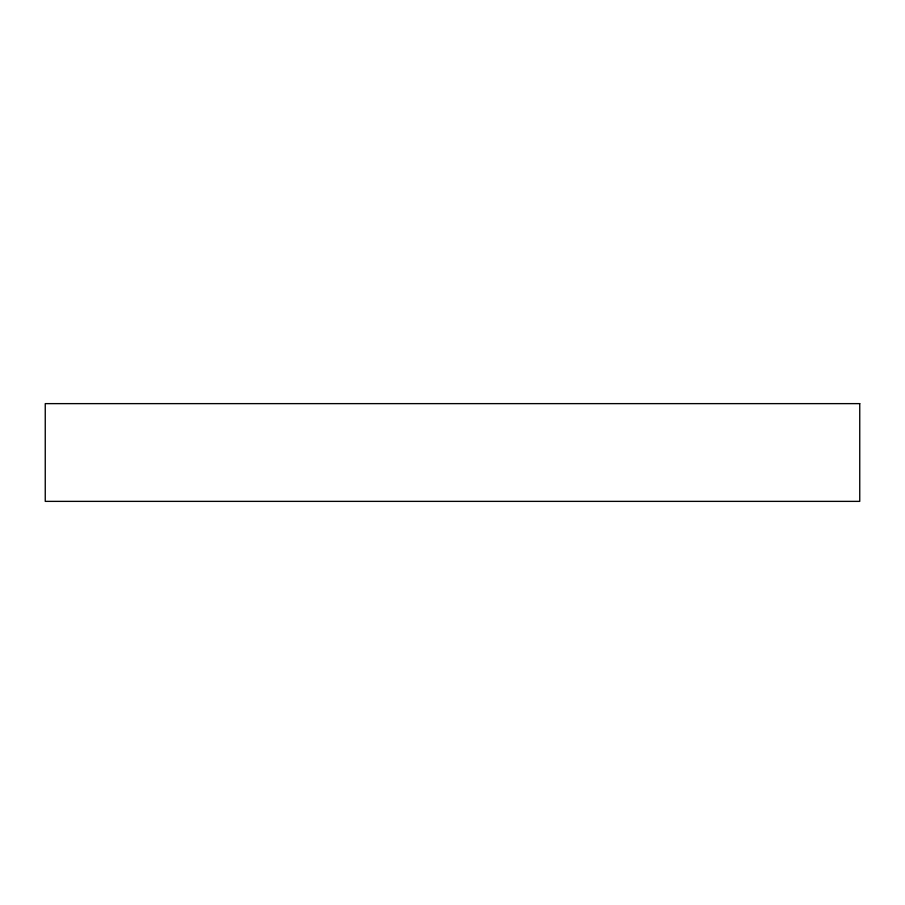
<?xml version="1.0" encoding="UTF-8"?>
<svg xmlns="http://www.w3.org/2000/svg" width="905" height="905" viewBox="0 0 905 905"><rect width="100%" height="100%" fill="white"/><g stroke="black" fill="none" stroke-linecap="round" stroke-linejoin="round"><path stroke-width="1.36" d="M859.75 403.63L45.25 403.63L45.25 501.37L859.75 501.37L859.75 403.63"/></g></svg>
